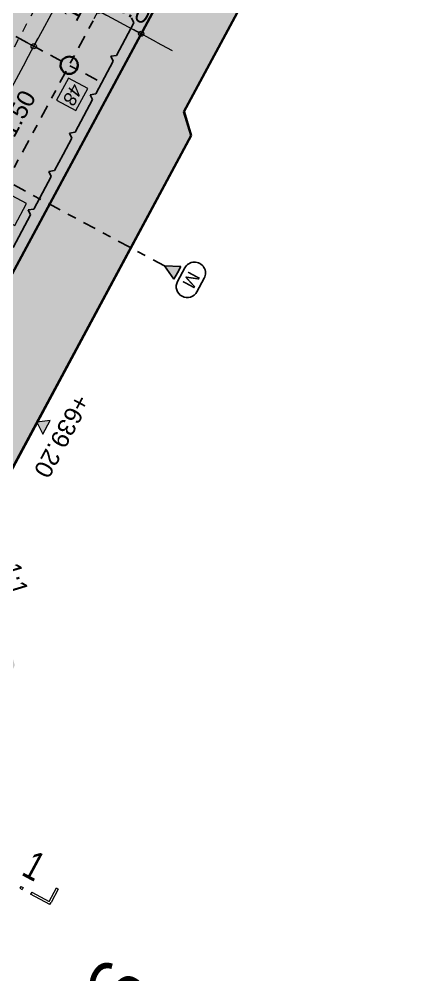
# Model space of a CAD drawing. Header units: metres. Extents: x 2711799 to 2711985, y 1236908 to 1237087.
# Drawn here: x 2711853.98 to 2711858.45, y 1236979.46 to 1236990.35 of the extents above; entities that cross this region are included whole.
import ezdxf

# ---------------------------------------------------------------- set-up
doc = ezdxf.new("R2010")
doc.units = ezdxf.units.M
doc.header["$PDMODE"] = 2
doc.header["$PDSIZE"] = -2
for name, pattern in [('ALL_S17', [0.0005, 0, -0.0005]), ('AUSGEZOGEN', [0]), ('PUNKT2_S9', [0.35, 0.15, -0.1, 0, -0.1])]:
    doc.linetypes.add(name, pattern=pattern)
for name, color, linetype, lineweight in [('XR$10$Bauteilachse', 7, 'PUNKT2_S9', 25), ('XR$10$Beton Ansicht', 7, 'AUSGEZOGEN', 35), ('XR$10$Betonierfugen', 7, 'AUSGEZOGEN', 25), ('XR$10$Fuellflaeche', 7, 'AUSGEZOGEN', 25), ('XR$10$STANDARD_1', 7, 'AUSGEZOGEN', 13), ('XR$10$Text Decke', 7, 'AUSGEZOGEN', 18), ('XR$10$Vermassung Aushub Ebenen', 7, 'AUSGEZOGEN', 25), ('XR$10$Vermassung Decke', 7, 'AUSGEZOGEN', 18), ('XR$10$Vermassung Schnitte', 7, 'AUSGEZOGEN', 18), ('XR$10$Wand Beton bewehrt', 7, 'AUSGEZOGEN', 50), ('XR$11$Decke', 7, 'AUSGEZOGEN', 35)]:
    doc.layers.add(name, color=color, linetype=linetype, lineweight=lineweight)
doc.styles.add('ARIAL', font='arial.ttf')
doc.dimstyles.new('DIMSTYLE_6', dxfattribs={"dimtxt": 0.2, "dimasz": 0.2, "dimexe": 0, "dimexo": 0, "dimgap": 0.1, "dimtad": 2, "dimrnd": 0.005, "dimzin": 4, "dimdsep": 46, "dimtxsty": 'ARIAL', "dimblk1": 'ALL_ML_KREIS', "dimblk2": 'ALL_ML_KREIS', "dimsah": 1, "dimcen": 0, "dimclrd": 7, "dimclre": 7, "dimclrt": 7, "dimadec": 0, "dimazin": 0, "dimtfac": 1, "dimtdec": 0, "dimtix": 1, "dimtmove": 2, "dimatfit": 3, "dimfxl": 0, "dimtzin": 0, "dimlwd": 0, "dimlwe": 18, "dimarcsym": 0})
doc.dimstyles.new('DIMSTYLE_7', dxfattribs={"dimtxt": 0.2, "dimasz": 0.2, "dimexe": 0, "dimexo": 0, "dimgap": 0.1, "dimtad": 2, "dimdec": 1, "dimlfac": 100, "dimrnd": 0.5, "dimzin": 4, "dimdsep": 46, "dimtxsty": 'ARIAL', "dimblk1": 'ALL_ML_KREIS', "dimblk2": 'ALL_ML_KREIS', "dimsah": 1, "dimcen": 0, "dimclrd": 7, "dimclre": 7, "dimclrt": 7, "dimadec": 0, "dimazin": 0, "dimtfac": 1, "dimtdec": 0, "dimtix": 1, "dimtmove": 2, "dimatfit": 3, "dimfxl": 0, "dimtvp": 1.2, "dimtzin": 0, "dimlwd": 0, "dimlwe": 18, "dimarcsym": 0})

# ---------------------------------------------------------------- blocks, each defined once
blk = doc.blocks.new('MUSTERELEMENT_26')
at = {"layer": 'XR$10$Betonierfugen', "color": 7, "linetype": 'AUSGEZOGEN', "lineweight": 25, "transparency": 33554687}
for p, q in [((60.83, -50.822), (60.868, -50.772)), ((61.079, -50.772), (60.868, -50.772)), ((61.29, -50.772), (61.079, -50.772)), ((61.327, -50.822), (61.29, -50.772)), ((61.327, -50.822), (61.365, -50.772)), ((61.576, -50.772), (61.365, -50.772)), ((61.787, -50.772), (61.576, -50.772)), ((61.824, -50.822), (61.787, -50.772)), ((61.824, -50.822), (61.861, -50.772)), ((62.073, -50.772), (61.861, -50.772)), ((62.284, -50.772), (62.073, -50.772)), ((62.321, -50.822), (62.284, -50.772)), ((62.321, -50.822), (62.358, -50.772)), ((62.569, -50.772), (62.358, -50.772)), ((62.78, -50.772), (62.569, -50.772)), ((62.818, -50.822), (62.78, -50.772)), ((62.818, -50.822), (62.855, -50.772)), ((63.066, -50.772), (62.855, -50.772)), ((63.277, -50.772), (63.066, -50.772)), ((63.315, -50.822), (63.277, -50.772)), ((63.315, -50.822), (63.352, -50.772)), ((63.563, -50.772), (63.352, -50.772)), ((63.774, -50.772), (63.563, -50.772))]:
    blk.add_line(p, q, dxfattribs=at)
blk = doc.blocks.new('COMPLEX_KOTENVERMASSUNG_2')
at = {"layer": 'XR$10$Vermassung Schnitte', "linetype": 'AUSGEZOGEN', "lineweight": 18, "transparency": 33554687}
blk.add_hatch(color=7, dxfattribs=at).paths.add_polyline_path([(65.485, -49.465), (65.31, -49.465), (65.397, -49.59)])
at = {"layer": 'XR$10$Vermassung Schnitte', "color": 7, "linetype": 'AUSGEZOGEN', "lineweight": 18, "transparency": 33554687}
for p, q in [((65.485, -49.465), (65.31, -49.465)), ((65.31, -49.465), (65.397, -49.59)), ((65.397, -49.59), (65.485, -49.465)), ((65.397, -49.59), (65.397, -49.59)), ((65.397, -49.59), (65.397, -49.59)), ((65.397, -49.59), (65.397, -49.59)), ((65.397, -49.59), (65.397, -49.59))]:
    blk.add_line(p, q, dxfattribs=at)
at = {"layer": 'XR$10$Vermassung Schnitte', "color": 7, "linetype": 'AUSGEZOGEN', "lineweight": 18, "transparency": 33554687, "insert": (64.895, -49.365), "char_height": 0.2, "width": 1.11716, "attachment_point": 7, "style": 'ARIAL'}
blk.add_mtext('\\W1.00;+639.20', dxfattribs=at)
blk = doc.blocks.new('ALL_ML_KREIS')
at = {"color": 0, "linetype": 'ByBlock', "lineweight": -2}
for p, q in [((-1, 0), (0.5, 0)), ((0, -0.5), (0, 0.5))]:
    blk.add_line(p, q, dxfattribs=at)
blk.add_circle((0, 0), 0.15, dxfattribs=at)
blk = doc.blocks.new('*D1572')
at = {"layer": 'DEFPOINTS', "color": 0, "transparency": 16777216}
for p in [(2711854.854, 1236991.367), (2711854.144, 1236990.045), (2711854.144, 1236990.045)]:
    blk.add_point(p, dxfattribs=at)
at = {"layer": 'XR$10$Vermassung Decke', "color": 7, "lineweight": 0, "transparency": 16777216}
blk.add_line((2711854.76, 1236991.19), (2711854.239, 1236990.222), dxfattribs=at)
at = {"layer": 'XR$10$Vermassung Decke', "color": 7, "lineweight": 0, "transparency": 16777216, "xscale": 0.2, "yscale": 0.2, "zscale": 0.2}
for p, rotation in [((2711854.854, 1236991.367), 61.73568339642876), ((2711854.144, 1236990.045), 241.7356833964287)]:
    blk.add_blockref('ALL_ML_KREIS', p, dxfattribs=dict(at, rotation=rotation))
at = {"layer": 'XR$10$Vermassung Decke', "color": 7, "lineweight": 18, "transparency": 16777216, "insert": (2711854.673, 1236990.599), "char_height": 0.2, "width": 0.66667, "attachment_point": 5, "rotation": 61.7357, "style": 'ARIAL'}
blk.add_mtext('1.50', dxfattribs=at)
blk = doc.blocks.new('*D1573')
at = {"layer": 'DEFPOINTS', "color": 0, "transparency": 16777216}
for p in [(2711854.144, 1236990.045), (2711853.434, 1236988.724), (2711853.434, 1236988.724)]:
    blk.add_point(p, dxfattribs=at)
at = {"layer": 'XR$10$Vermassung Decke', "color": 7, "lineweight": 0, "transparency": 16777216}
blk.add_line((2711854.049, 1236989.869), (2711853.528, 1236988.9), dxfattribs=at)
at = {"layer": 'XR$10$Vermassung Decke', "color": 7, "lineweight": 0, "transparency": 16777216, "xscale": 0.2, "yscale": 0.2, "zscale": 0.2}
for p, rotation in [((2711854.144, 1236990.045), 61.73568339642876), ((2711853.434, 1236988.724), 241.7356833964287)]:
    blk.add_blockref('ALL_ML_KREIS', p, dxfattribs=dict(at, rotation=rotation))
at = {"layer": 'XR$10$Vermassung Decke', "color": 7, "lineweight": 18, "transparency": 16777216, "insert": (2711853.962, 1236989.278), "char_height": 0.2, "width": 0.66667, "attachment_point": 5, "rotation": 61.7357, "style": 'ARIAL'}
blk.add_mtext('1.50', dxfattribs=at)
blk = doc.blocks.new('*D1519')
at = {"layer": 'DEFPOINTS', "color": 0, "transparency": 16777216}
for p in [(2711854.881, 1236990.448), (2711855.367, 1236990.187), (2711855.367, 1236990.187)]:
    blk.add_point(p, dxfattribs=at)
at = {"layer": 'XR$10$Vermassung Decke', "color": 7, "lineweight": 0, "transparency": 16777216}
for p, q in [((2711854.705, 1236990.543), (2711854.529, 1236990.637)), ((2711854.881, 1236990.448), (2711855.367, 1236990.187)), ((2711855.543, 1236990.092), (2711855.719, 1236989.997))]:
    blk.add_line(p, q, dxfattribs=at)
at = {"layer": 'XR$10$Vermassung Decke', "color": 7, "lineweight": 0, "transparency": 16777216, "xscale": 0.2, "yscale": 0.2, "zscale": 0.2}
for p, rotation in [((2711854.881, 1236990.448), 331.7356834027458), ((2711855.367, 1236990.187), 151.7356834027459)]:
    blk.add_blockref('ALL_ML_KREIS', p, dxfattribs=dict(at, rotation=rotation))
at = {"layer": 'XR$10$Vermassung Decke', "color": 7, "lineweight": 18, "transparency": 16777216, "insert": (2711855.213, 1236990.5), "char_height": 0.2, "width": 0.66667, "attachment_point": 5, "rotation": 331.7357, "style": 'ARIAL'}
blk.add_mtext('55.0', dxfattribs=at)

msp = doc.modelspace()

# ---------------------------------------------------------------- hatches: boundary and pattern name
at = {"layer": 'XR$10$Fuellflaeche', "transparency": 33554687}
msp.add_hatch(color=1, dxfattribs=at).paths.add_polyline_path([(2711855.6344, 1236987.5411), (2711855.7405, 1236987.3909), (2711855.8182, 1236987.5355)])
at = {"layer": 'XR$10$Wand Beton bewehrt', "linetype": 'AUSGEZOGEN', "lineweight": 35, "transparency": 33554687}
msp.add_hatch(color=6, dxfattribs=at).paths.add_polyline_path([(2711854.6091, 1236989.7492), (2711854.636, 1236989.781), (2711854.6476, 1236989.8209), (2711854.642, 1236989.8621), (2711854.6202, 1236989.8975), (2711854.5858, 1236989.9209), (2711854.5449, 1236989.9283), (2711854.5045, 1236989.9184), (2711854.4716, 1236989.893), (2711854.4519, 1236989.8563), (2711854.4488, 1236989.8149), (2711854.4629, 1236989.7757), (2711854.4916, 1236989.7457), (2711854.5301, 1236989.7299), (2711854.5717, 1236989.7312)])
at = {"layer": 'XR$11$Decke', "lineweight": 25, "transparency": 33554687}
for color, points in [(31, [(2711850.4926, 1236979.9462), (2711851.1392, 1236977.7959), (2711853.9292, 1236982.9903), (2711853.486, 1236984.4709), (2711855.9363, 1236989.0284), (2711855.8548, 1236989.299), (2711857.9133, 1236993.1278), (2711857.6689, 1236993.9404), (2711858.4497, 1236995.3926), (2711858.1102, 1236995.2891), (2711850.2911, 1236980.7458), (2711850.8073, 1236980.5315)]), (131, [(2711857.2287, 1236993.6495), (2711853.2103, 1236995.3193), (2711846.2767, 1236982.423), (2711846.3666, 1236982.3776), (2711840.5579, 1236971.5735), (2711845.5275, 1236968.2252), (2711846.0526, 1236969.3243), (2711848.2535, 1236972.9435), (2711850.8974, 1236978.5999), (2711850.4926, 1236979.9462), (2711850.8073, 1236980.5315), (2711850.2911, 1236980.7458)])]:
    msp.add_hatch(color=color, dxfattribs=at).paths.add_polyline_path(points)

# ---------------------------------------------------------------- linework, layer by layer
at = {"layer": 'XR$10$Bauteilachse', "transparency": 33554687}
for p, q in [((2711856.2172, 1236992.9333, 640.05), (2711843.157, 1236968.6416, 640.05)), ((2711854.865, 1236989.6578, 640.05), (2711851.5445, 1236991.4431, 640.05))]:
    msp.add_line(p, q, dxfattribs=at)
at = {"layer": 'XR$10$Beton Ansicht', "transparency": 33554687}
for p, q in [((2711857.2287, 1236993.6495, 640.05), (2711850.2911, 1236980.7458, 640.05)), ((2711850.2911, 1236980.7458, 640.05), (2711857.2287, 1236993.6495, 640.05)), ((2711855.8548, 1236989.299, 640.05), (2711857.9133, 1236993.1278, 640.05)), ((2711857.9133, 1236993.1278, 640.05), (2711855.8548, 1236989.299, 640.05)), ((2711854.4716, 1236989.893, 640.05), (2711854.5045, 1236989.9184, 640.05)), ((2711854.5045, 1236989.9184, 640.05), (2711854.5449, 1236989.9283, 640.05)), ((2711854.5449, 1236989.9283, 640.05), (2711854.5858, 1236989.9209, 640.05)), ((2711854.5858, 1236989.9209, 640.05), (2711854.6202, 1236989.8975, 640.05)), ((2711854.4488, 1236989.8149, 640.05), (2711854.4519, 1236989.8563, 640.05)), ((2711854.4629, 1236989.7757, 640.05), (2711854.4488, 1236989.8149, 640.05)), ((2711854.4519, 1236989.8563, 640.05), (2711854.4716, 1236989.893, 640.05)), ((2711854.6202, 1236989.8975, 640.05), (2711854.642, 1236989.8621, 640.05)), ((2711854.6476, 1236989.8209, 640.05), (2711854.636, 1236989.781, 640.05)), ((2711854.642, 1236989.8621, 640.05), (2711854.6476, 1236989.8209, 640.05)), ((2711854.4916, 1236989.7457, 640.05), (2711854.4629, 1236989.7757, 640.05)), ((2711854.5301, 1236989.7299, 640.05), (2711854.4916, 1236989.7457, 640.05)), ((2711854.5717, 1236989.7312, 640.05), (2711854.5301, 1236989.7299, 640.05)), ((2711854.6091, 1236989.7492, 640.05), (2711854.5717, 1236989.7312, 640.05)), ((2711854.636, 1236989.781, 640.05), (2711854.6091, 1236989.7492, 640.05)), ((2711855.9363, 1236989.0284, 640.05), (2711855.8548, 1236989.299, 640.05)), ((2711855.8548, 1236989.299, 640.05), (2711855.9363, 1236989.0284, 640.05)), ((2711855.855, 1236989.2994, 640.05), (2711855.9364, 1236989.0285, 640.05)), ((2711853.486, 1236984.4709, 640.05), (2711855.9363, 1236989.0284, 640.05)), ((2711855.9363, 1236989.0284, 640.05), (2711853.486, 1236984.4709, 640.05)), ((2711855.9363, 1236989.0284, 640.05), (2711855.9364, 1236989.0285, 640.05)), ((2711855.9364, 1236989.0285, 640.05), (2711855.9363, 1236989.0284, 640.05))]:
    msp.add_line(p, q, dxfattribs=at)
at = {"layer": 'XR$10$STANDARD_1', "color": 1, "linetype": 'ALL_S17', "lineweight": 18, "transparency": 33554687}
msp.add_line((2711851.0835, 1236984.7536, 640.05), (2711855.5869, 1236993.13, 640.05), dxfattribs=at)
at = {"layer": 'XR$10$STANDARD_1', "color": 7, "linetype": 'AUSGEZOGEN', "lineweight": 18, "transparency": 33554687, "elevation": 0}
for points in [[(2711854.5389, 1236989.6805), (2711854.4048, 1236989.4312), (2711854.625, 1236989.3128), (2711854.7591, 1236989.5621), (2711854.5389, 1236989.6805)], [(2711853.8405, 1236988.3706), (2711853.7065, 1236988.1213), (2711853.9267, 1236988.0029), (2711854.0607, 1236988.2522), (2711853.8405, 1236988.3706)]]:
    msp.add_lwpolyline(points, dxfattribs=at)
at = {"layer": 'XR$10$Text Decke', "transparency": 33554687}
for p, q in [((2711853.997, 1236980.4726, 640.05), (2711853.9852, 1236980.4506, 640.05)), ((2711853.9852, 1236980.4506, 640.05), (2711854.0116, 1236980.4364, 640.05)), ((2711853.997, 1236980.4726, 640.05), (2711854.0235, 1236980.4584, 640.05)), ((2711854.0235, 1236980.4584, 640.05), (2711854.0116, 1236980.4364, 640.05)), ((2711854.3185, 1236980.2998, 640.05), (2711854.4014, 1236980.4539, 640.05)), ((2711854.4234, 1236980.4421, 640.05), (2711854.3405, 1236980.288, 640.05)), ((2711854.4014, 1236980.4539, 640.05), (2711854.4234, 1236980.4421, 640.05)), ((2711854.1203, 1236980.4064, 640.05), (2711854.1085, 1236980.3843, 640.05)), ((2711854.3287, 1236980.2659, 640.05), (2711854.1085, 1236980.3843, 640.05)), ((2711854.1203, 1236980.4064, 640.05), (2711854.3185, 1236980.2998, 640.05)), ((2711854.3287, 1236980.2659, 640.05), (2711854.3405, 1236980.288, 640.05))]:
    msp.add_line(p, q, dxfattribs=at)
at = {"layer": 'XR$10$Vermassung Aushub Ebenen', "color": 1, "linetype": 'PUNKT2_S9', "lineweight": 25, "transparency": 33554687}
msp.add_line((2711855.6344, 1236987.5411, 640.05), (2711850.8342, 1236990.1219, 640.05), dxfattribs=at)
at = {"layer": 'XR$10$Vermassung Aushub Ebenen', "color": 1, "lineweight": 25, "transparency": 33554687}
for p, q in [((2711855.7405, 1236987.3909, 640.05), (2711855.6344, 1236987.5411, 640.05)), ((2711855.8182, 1236987.5355, 640.05), (2711855.6344, 1236987.5411, 640.05)), ((2711855.8182, 1236987.5355, 640.05), (2711855.7794, 1236987.4632, 640.05)), ((2711855.7405, 1236987.3909, 640.05), (2711855.7794, 1236987.4632, 640.05))]:
    msp.add_line(p, q, dxfattribs=at)
at = {"layer": 'XR$10$Vermassung Aushub Ebenen', "color": 1, "linetype": 'AUSGEZOGEN', "lineweight": 25, "transparency": 33554687}
for p, q in [((2711855.7818, 1236987.3655, 640.05), (2711855.8645, 1236987.5192, 640.05)), ((2711856.002, 1236987.2471, 640.05), (2711856.0847, 1236987.4008, 640.05))]:
    msp.add_line(p, q, dxfattribs=at)
for centre, start, end in [((2711855.9746, 1236987.46, 640.05), 331.73568, 151.73568), ((2711855.8919, 1236987.3063, 640.05), 151.73568, 331.73568)]:
    msp.add_arc(centre, 0.125, start, end, dxfattribs=at)

# ---------------------------------------------------------------- block references
at = {"layer": 'XR$10$Betonierfugen', "color": 7, "linetype": 'AUSGEZOGEN', "lineweight": 25, "transparency": 33554687, "rotation": 241.7356833995579}
msp.add_blockref('MUSTERELEMENT_26', (2711928.8263, 1237019.8797, 640.05), dxfattribs=at)
at = {"layer": 'XR$10$Vermassung Schnitte', "color": 7, "linetype": 'AUSGEZOGEN', "lineweight": 18, "transparency": 33554687, "rotation": 241.7356833995579}
msp.add_blockref('COMPLEX_KOTENVERMASSUNG_2', (2711928.8263, 1237019.8797, 640.05), dxfattribs=at)

# ---------------------------------------------------------------- texts
at = {"layer": 'XR$10$STANDARD_1', "color": 7, "linetype": 'AUSGEZOGEN', "lineweight": 18, "transparency": 33554687, "insert": (2711854.5755, 1236989.6324, 640.05), "char_height": 0.15, "width": 0.30735, "attachment_point": 7, "rotation": 241.73568, "style": 'ARIAL'}
msp.add_mtext('\\W0.99;\\fArial|i1|b0|c0|p0;48', dxfattribs=at)
at = {"layer": 'XR$10$Text Decke', "color": 7, "linetype": 'AUSGEZOGEN', "lineweight": 25, "transparency": 33554687, "insert": (2711853.7455, 1236984.106, 640.05), "char_height": 0.25, "width": 0.482461, "attachment_point": 7, "rotation": 286.73568, "style": 'ARIAL'}
msp.add_mtext('\\W0.74;1:1', dxfattribs=at)
at = {"layer": 'XR$10$Text Decke', "transparency": 33554687, "insert": (2711853.9908, 1236980.6087, 640.05), "char_height": 0.325, "width": 0.327159, "attachment_point": 7, "rotation": 331.73568, "style": 'ARIAL'}
msp.add_mtext('\\W0.74;1', dxfattribs=at)
at = {"layer": 'XR$10$Text Decke', "color": 7, "lineweight": 25, "transparency": 33554687, "insert": (2711854.9236, 1236979.6915, 640.05), "char_height": 0.6, "width": 5.802766, "attachment_point": 7, "rotation": 241.73568, "style": 'ARIAL'}
msp.add_mtext('\\W0.81;Schnitt 4 - 4 1:100', dxfattribs=at)
at = {"layer": 'XR$10$Vermassung Aushub Ebenen', "color": 1, "linetype": 'AUSGEZOGEN', "lineweight": 25, "transparency": 33554687, "insert": (2711855.9129, 1236987.4932, 640.05), "char_height": 0.15, "width": 0.248681, "attachment_point": 7, "rotation": 241.73568, "style": 'ARIAL'}
msp.add_mtext('\\W0.99;M', dxfattribs=at)

# ---------------------------------------------------------------- dimensions: what is measured, and where the dimension line sits
at = {"layer": 'XR$10$Vermassung Decke', "color": 7, "lineweight": 18, "transparency": 33554687}
for base, p1, p2, angle, dimstyle, picture, middle in [((2711854.1441, 1236990.0454, 640.05), (2711854.8544, 1236991.3666, 640.05), (2711854.1441, 1236990.0454, 640.05), 241.73568, 'DIMSTYLE_6', '*D1572', (2711854.6726, 1236990.5988, 640.05)), ((2711855.3669, 1236990.1865, 640.05), (2711854.8809, 1236990.4478, 640.05), (2711855.3669, 1236990.1865, 640.05), 331.73568, 'DIMSTYLE_7', '*D1519', (2711855.213, 1236990.5002, 640.05)), ((2711853.4338, 1236988.7243, 640.05), (2711854.1441, 1236990.0454, 640.05), (2711853.4338, 1236988.7243, 640.05), 241.73568, 'DIMSTYLE_6', '*D1573', (2711853.9623, 1236989.2777, 640.05))]:
    dim = msp.add_linear_dim(base=base, p1=p1, p2=p2, angle=angle, dimstyle=dimstyle, override={"dimpost": '<>', "dimclrd": 7, "dimclre": 7, "dimclrt": 7, "dimlwd": 0, "dimlwe": 18}, dxfattribs=at)
    dim.commit()
    dim.dimension.update_dxf_attribs({"geometry": picture, "text_midpoint": middle, "dimtype": 160})

doc.saveas('drawing.dxf')
